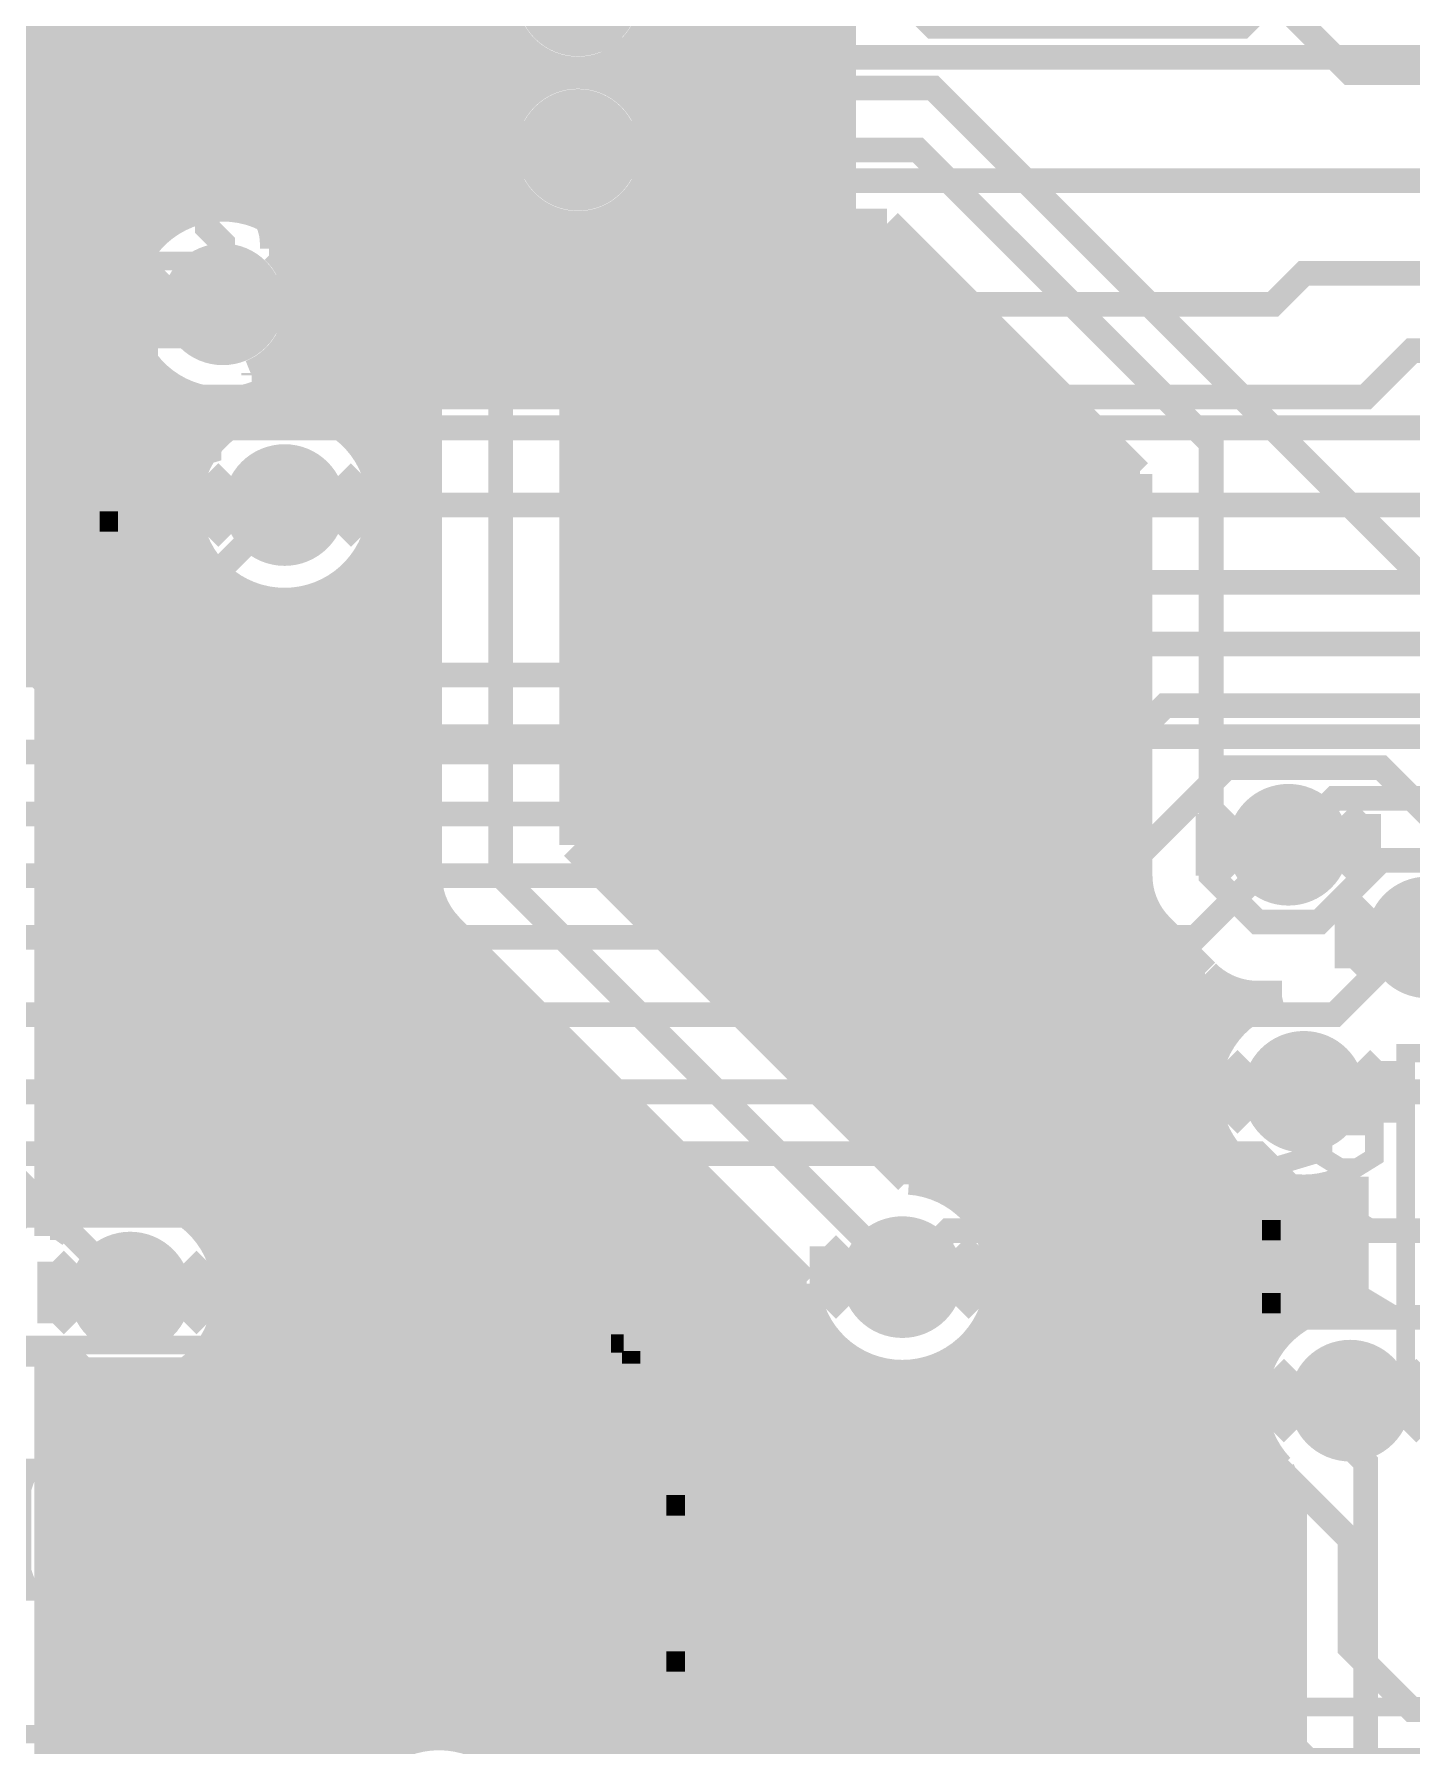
# Model space of a CAD drawing. Extents: x -10 to 131, y -93 to 209.
# Drawn here: x 65.38 to 76.71, y -4.24 to 9.84 of the extents above; entities that cross this region are included whole.
import ezdxf

# ---------------------------------------------------------------- set-up
doc = ezdxf.new("R2010")
doc.units = 0
doc.header["$MEASUREMENT"] = 0
doc.layers.get('0').update_dxf_attribs({"linetype": 'CONTINUOUS'})
for name, color, linetype in [('22-303-0_AST', 7, 'CONTINUOUS'), ('22-303-0_BOT', 2, 'CONTINUOUS'), ('22-303-0_DRD', 6, 'CONTINUOUS'), ('22-303-0_DRL', 1, 'CONTINUOUS'), ('22-303-0_GND', 3, 'CONTINUOUS'), ('22-303-0_IN1', 10, 'CONTINUOUS'), ('22-303-0_SMT', 9, 'CONTINUOUS'), ('22-303-0_SPT', 11, 'CONTINUOUS'), ('22-303-0_SST', 8, 'CONTINUOUS'), ('22-303-0_TOP', 15, 'CONTINUOUS'), ('THRUHOLE_TAP', 2, 'CONTINUOUS')]:
    doc.layers.add(name, color=color, linetype=linetype)

# ---------------------------------------------------------------- blocks, each defined once
blk = doc.blocks.new('ROUND_70')
at = {"const_width": 0.29972}
blk.add_lwpolyline([(-0.14986, 0, 1), (0.14986, 0, 1)], format="xyb", close=True, dxfattribs=at)
blk = doc.blocks.new('ROUND_116')
at = {"const_width": 0.10033}
blk.add_lwpolyline([(-0.050164, 0, 1), (0.050164, 0, 1)], format="xyb", close=True, dxfattribs=at)
blk = doc.blocks.new('ROUND_117')
at = {"const_width": 0.10033}
blk.add_lwpolyline([(-0.050164, 0, 1), (0.050164, 0, 1)], format="xyb", close=True, dxfattribs=at)
blk = doc.blocks.new('ROUND_98')
at = {"const_width": 0.50038}
blk.add_lwpolyline([(-0.25019, 0, 1), (0.25019, 0, 1)], format="xyb", close=True, dxfattribs=at)
blk = doc.blocks.new('ROUND_100')
at = {"const_width": 0.50038}
blk.add_lwpolyline([(-0.25019, 0, 1), (0.25019, 0, 1)], format="xyb", close=True, dxfattribs=at)
blk = doc.blocks.new('RECTANGLE_6')
blk.add_solid([(0.63627, 0.51308), (0.63627, -0.51308), (-0.63627, 0.51308), (-0.63627, -0.51308)])
blk = doc.blocks.new('RECTANGLE_15')
blk.add_solid([(1.14935, 1.12522), (1.14935, -1.12522), (-1.14935, 1.12522), (-1.14935, -1.12522)])
blk = doc.blocks.new('RECTANGLE_49')
blk.add_solid([(0.29972, 0.65024), (0.29972, -0.65024), (-0.29972, 0.65024), (-0.29972, -0.65024)])
blk = doc.blocks.new('ROUND_108')
at = {"const_width": 0.10033}
blk.add_lwpolyline([(-0.050164, 0, 1), (0.050164, 0, 1)], format="xyb", close=True, dxfattribs=at)

msp = doc.modelspace()

# ---------------------------------------------------------------- linework, layer by layer
at = {"layer": '22-303-0_AST', "const_width": 0.1524}
for points in [[(64.135, 8.763), (65.405, 8.763), (65.659, 8.509), (65.659, 5.207), (63.881, 5.207), (63.881, 8.509), (64.135, 8.763)], [(63.881, 7.239), (65.659, 7.239)], [(64.28486, 5.9436), (65.30086, 5.9436), (65.13068, 6.06044)], [(78.2955, -1.4605), (78.2955, 1.4605), (76.6572, 1.4605), (76.6572, -1.4605), (78.2955, -1.4605)], [(69.67474, -0.9398), (63.67526, -0.9398), (63.67526, -4.1402), (69.67474, -4.1402), (69.67474, -0.9398)], [(68.9737, -4.1402), (68.9737, -0.9398)], [(69.0753, -4.1402), (69.0753, -0.9398)], [(69.17436, -4.1402), (69.17436, -0.9398)], [(69.27342, -4.1402), (69.27342, -0.9398)], [(69.37502, -4.1402), (69.37502, -0.9398)], [(69.47408, -4.1402), (69.47408, -0.9398)], [(69.57568, -4.1402), (69.57568, -0.9398)], [(69.67474, -4.1402), (69.67474, -0.9398)], [(66.35242, -2.96672), (66.35242, -1.95072), (66.23558, -2.1209)], [(67.91198, -2.96672), (67.91198, -1.95072), (67.7926, -2.1209)], [(65.75298, -2.79908), (65.69202, -2.96672), (65.33642, -2.96672), (65.278, -2.79908), (65.278, -2.1209), (65.33642, -1.95072), (65.69202, -1.95072), (65.75298, -2.1209)], [(67.01282, -2.96672), (66.89598, -2.79908), (66.83502, -2.6289), (66.83502, -2.29108), (66.89598, -2.1209), (67.01282, -1.95072), (67.1322, -1.95072), (67.25158, -2.1209), (67.31, -2.29108), (67.31, -2.6289), (67.25158, -2.79908), (67.1322, -2.96672), (67.01282, -2.96672)], [(66.4718, -2.96672), (66.23558, -2.96672)], [(68.02882, -2.96672), (67.7926, -2.96672)], [(74.29754, -7.41934), (74.10196, -7.2136), (74.10196, -3.91668), (78.29804, -3.91668), (78.29804, -7.52094), (74.39914, -7.52094), (74.29754, -7.41934)]]:
    msp.add_lwpolyline(points, dxfattribs=at)
at = {"layer": '22-303-0_BOT'}
for points, const_width in [([(76.835, 11.049), (76.454, 11.049), (75.311, 9.906), (72.771, 9.906), (70.231, 12.446), (70.231, 17.272), (71.247, 18.288), (71.247, 20.701), (69.85, 22.098), (60.96, 22.098), (60.325, 21.463)], 0.2032), ([(67.2592, 21.4884), (67.2592, 8.3566)], 0.254), ([(67.4878, 21.4884), (67.4878, 8.20166)], 0.254), ([(68.326, 21.336), (68.453, 21.336), (69.215, 20.574), (69.215, 2.921), (72.517, -0.381)], 0.2032), ([(67.0306, 21.00326), (67.0306, 8.4201)], 0.254), ([(66.802, 20.70862), (66.802, 8.41756)], 0.254), ([(67.7164, 20.80514), (67.7164, 7.80034)], 0.254), ([(66.5734, 20.57654), (66.5734, 8.3439)], 0.254), ([(67.945, 20.62226), (67.945, 6.59638)], 0.254), ([(66.1162, 20.5486), (66.1162, 0.29718)], 0.254), ([(66.3448, 20.52828), (66.3448, 8.17626)], 0.254), ([(68.1736, 20.54352), (68.1736, 6.2992)], 0.254), ([(68.4022, 20.5232), (68.4022, -4.2037)], 0.254), ([(68.6054, 20.32), (68.6054, 2.921)], 0.254), ([(65.8876, 18.97126), (65.8876, 0.24892)], 0.254), ([(65.659, 18.67662), (65.659, 0.11938)], 0.254), ([(65.5066, 18.57756), (65.5066, -0.04318)], 0.254), ([(69.85, 10.16), (69.85, 10.033), (70.485, 9.398), (72.771, 9.398), (78.105, 4.064), (81.915, 4.064), (82.677, 4.826), (85.979, 4.826), (86.233, 4.572), (88.9, 4.572), (89.662, 5.334), (98.806, 5.334), (99.949, 6.477)], 0.2032), ([(68.6054, 9.8806), (65.5066, 9.8806)], 0.254), ([(68.6054, 9.652), (65.5066, 9.652)], 0.254), ([(68.6054, 9.4234), (65.5066, 9.4234)], 0.254), ([(68.6054, 9.1948), (65.5066, 9.1948)], 0.254), ([(68.6054, 8.9662), (65.5066, 8.9662)], 0.254), ([(101.219, 4.699), (101.219, 0.381), (100.838, 0), (99.06, 0), (98.425, 0.635), (96.139, 0.635), (95.885, 0.381), (87.757, 0.381), (84.836, 3.302), (84.3915, 3.302), (84.328, 3.2385), (84.201, 3.2385), (83.1215, 2.159), (78.613, 2.159), (77.724, 3.048), (76.454, 3.048), (75.946, 2.54), (75.438, 2.54), (75.057, 2.921), (75.057, 6.477), (72.644, 8.89), (69.85, 8.89)], 0.2032), ([(68.6054, 8.7376), (65.5066, 8.7376)], 0.254), ([(68.6054, 8.509), (65.5066, 8.509)], 0.254), ([(66.46418, 8.2804), (65.5066, 8.2804)], 0.254), ([(68.6054, 8.2804), (67.39382, 8.2804)], 0.254), ([(72.39, 8.2804), (70.37832, 8.2804)], 0.254), ([(70.4596, 8.2804), (70.4596, 2.53746)], 0.254), ([(70.6882, 8.2804), (70.6882, 2.30886)], 0.254), ([(70.9168, 8.2804), (70.9168, 2.08026)], 0.254), ([(71.1454, 8.2804), (71.1454, 1.85166)], 0.254), ([(71.374, 8.2804), (71.374, 1.62306)], 0.254), ([(71.6026, 8.2804), (71.6026, 1.39446)], 0.254), ([(71.8312, 8.2804), (71.8312, 1.16586)], 0.254), ([(72.0598, 8.2804), (72.0598, 0.93726)], 0.254), ([(72.2884, 8.2804), (72.2884, 0.70866)], 0.254), ([(72.39, 8.2804), (74.4474, 6.223)], 0.254), ([(66.24574, 8.0518), (65.5066, 8.0518)], 0.254), ([(68.6054, 8.0518), (67.61226, 8.0518)], 0.254), ([(69.8246, 8.08228), (69.8246, 3.17246)], 0.254), ([(69.8246, 8.08228), (69.85, 8.08188)], 0.254), ([(72.6186, 8.0518), (69.8246, 8.0518)], 0.254), ([(70.0024, 8.09752), (70.0024, 2.99466)], 0.254), ([(70.231, 8.17626), (70.231, 2.76606)], 0.254), ([(72.517, 8.1534), (72.517, 0.48006)], 0.254), ([(72.7456, 7.9248), (72.7456, 0.3937)], 0.254), ([(66.14668, 7.8232), (65.5066, 7.8232)], 0.254), ([(68.6054, 7.8232), (67.71132, 7.8232)], 0.254), ([(72.8472, 7.8232), (69.8246, 7.8232)], 0.254), ([(72.9742, 7.6962), (72.9742, 0.28448)], 0.254), ([(66.12128, 7.5946), (65.5066, 7.5946)], 0.254), ([(68.6054, 7.5946), (67.73672, 7.5946)], 0.254), ([(73.0758, 7.5946), (69.8246, 7.5946)], 0.254), ([(66.16192, 7.366), (65.5066, 7.366)], 0.254), ([(68.6054, 7.366), (67.69608, 7.366)], 0.254), ([(67.7164, 7.43966), (67.7164, 6.72592)], 0.254), ([(73.3044, 7.366), (69.8246, 7.366)], 0.254), ([(73.2028, 7.4676), (73.2028, 0.04572)], 0.254), ([(73.4314, 7.239), (73.4314, -5.5245)], 0.254), ([(66.2813, 7.1374), (65.5066, 7.1374)], 0.254), ([(66.3448, 7.0612), (66.3448, 0.2794)], 0.254), ([(68.6054, 7.1374), (67.5767, 7.1374)], 0.254), ([(73.533, 7.1374), (69.8246, 7.1374)], 0.254), ([(67.4878, 7.0358), (67.4878, 6.77418)], 0.254), ([(73.66, 7.0104), (73.66, -5.5245)], 0.254), ([(66.54546, 6.9088), (65.5066, 6.9088)], 0.254), ([(66.5734, 6.89356), (66.5734, 0.1905)], 0.254), ([(66.802, 6.82244), (66.802, 6.46684)], 0.254), ([(67.0306, 6.81736), (67.0306, 6.6675)], 0.254), ([(67.2592, 6.8834), (67.2592, 6.7564)], 0.254), ([(68.6054, 6.9088), (67.31254, 6.9088)], 0.254), ([(73.7616, 6.9088), (69.8246, 6.9088)], 0.254), ([(73.8886, 6.7818), (73.8886, -5.5245)], 0.254), ([(67.05346, 6.6802), (65.5066, 6.6802)], 0.254), ([(68.6054, 6.6802), (67.82054, 6.6802)], 0.254), ([(73.9902, 6.6802), (69.8246, 6.6802)], 0.254), ([(74.1172, 6.5532), (74.1172, -5.4356)], 0.254), ([(66.7893, 6.4516), (65.5066, 6.4516)], 0.254), ([(68.6054, 6.4516), (68.0847, 6.4516)], 0.254), ([(74.2188, 6.4516), (69.8246, 6.4516)], 0.254), ([(66.66992, 6.223), (65.5066, 6.223)], 0.254), ([(68.6054, 6.223), (68.20408, 6.223)], 0.254), ([(74.4474, 6.223), (69.8246, 6.223)], 0.254), ([(74.3458, 6.3246), (74.3458, -5.41528)], 0.254), ([(74.4474, 6.223), (74.4474, 2.921)], 0.254), ([(66.62928, 5.9944), (65.5066, 5.9944)], 0.254), ([(68.6054, 5.9944), (68.24472, 5.9944)], 0.254), ([(74.4474, 5.9944), (69.8246, 5.9944)], 0.254), ([(66.65468, 5.7658), (65.5066, 5.7658)], 0.254), ([(68.6054, 5.7658), (68.21932, 5.7658)], 0.254), ([(74.4474, 5.7658), (69.8246, 5.7658)], 0.254), ([(66.75374, 5.5372), (65.5066, 5.5372)], 0.254), ([(68.6054, 5.5372), (68.12026, 5.5372)], 0.254), ([(68.1736, 5.63626), (68.1736, -4.34594)], 0.254), ([(74.4474, 5.5372), (69.8246, 5.5372)], 0.254), ([(66.802, 5.46862), (66.802, -0.00762)], 0.254), ([(66.97218, 5.3086), (65.5066, 5.3086)], 0.254), ([(67.0306, 5.2705), (67.0306, -19.98726)], 0.254), ([(68.6054, 5.3086), (67.90182, 5.3086)], 0.254), ([(67.945, 5.34162), (67.945, -4.68376)], 0.254), ([(74.4474, 5.3086), (69.8246, 5.3086)], 0.254), ([(67.2592, 5.1816), (67.2592, -21.3106)], 0.254), ([(67.4878, 5.16128), (67.4878, -21.5392)], 0.254), ([(67.7164, 5.20954), (67.7164, -21.7678)], 0.254), ([(68.6054, 5.08), (65.5066, 5.08)], 0.254), ([(74.4474, 5.08), (69.8246, 5.08)], 0.254), ([(68.6054, 4.8514), (65.5066, 4.8514)], 0.254), ([(74.4474, 4.8514), (69.8246, 4.8514)], 0.254), ([(68.6054, 4.6228), (65.5066, 4.6228)], 0.254), ([(74.4474, 4.6228), (69.8246, 4.6228)], 0.254), ([(68.6054, 4.3942), (65.5066, 4.3942)], 0.254), ([(74.4474, 4.3942), (69.8246, 4.3942)], 0.254), ([(68.6054, 4.1656), (65.5066, 4.1656)], 0.254), ([(74.4474, 4.1656), (69.8246, 4.1656)], 0.254), ([(68.6054, 3.937), (65.5066, 3.937)], 0.254), ([(74.4474, 3.937), (69.8246, 3.937)], 0.254), ([(68.6054, 3.7084), (65.5066, 3.7084)], 0.254), ([(74.4474, 3.7084), (69.8246, 3.7084)], 0.254), ([(99.949, 1.143), (96.52, 1.143), (95.631, 2.032), (86.741, 2.032), (84.963, 3.81), (84.074, 3.81), (82.931, 2.667), (79.121, 2.667), (78.232, 3.556), (76.073, 3.556), (75.692, 3.175)], 0.2032), ([(68.6054, 3.4798), (65.5066, 3.4798)], 0.254), ([(74.4474, 3.4798), (69.8246, 3.4798)], 0.254), ([(68.6054, 3.2512), (65.5066, 3.2512)], 0.254), ([(74.4474, 3.2512), (69.8246, 3.2512)], 0.254), ([(69.8246, 3.17246), (72.57288, 0.42418)], 0.254), ([(68.6054, 3.0226), (65.5066, 3.0226)], 0.254), ([(74.4474, 3.0226), (69.97446, 3.0226)], 0.254), ([(68.6181, 2.794), (65.5066, 2.794)], 0.254), ([(68.6308, 2.74574), (68.6308, -4.14782)], 0.254), ([(74.4601, 2.794), (70.20306, 2.794)], 0.254), ([(68.7197, 2.5654), (65.5066, 2.5654)], 0.254), ([(74.5617, 2.5654), (70.43166, 2.5654)], 0.254), ([(74.5744, 2.54762), (74.5744, -5.46354)], 0.254), ([(68.7832, 2.4892), (71.71182, -0.43688)], 0.254), ([(68.8594, 2.413), (68.8594, -4.16052)], 0.254), ([(74.6252, 2.4892), (75.00112, 2.11582)], 0.254), ([(68.9356, 2.3368), (65.5066, 2.3368)], 0.254), ([(74.7776, 2.3368), (70.66026, 2.3368)], 0.254), ([(74.803, 2.3114), (74.803, -5.59562)], 0.254), ([(69.088, 2.1844), (69.088, -4.23926)], 0.254), ([(69.1642, 2.1082), (65.5066, 2.1082)], 0.254), ([(75.0062, 2.1082), (70.88886, 2.1082)], 0.254), ([(75.0316, 2.08534), (75.0316, 1.32334)], 0.254), ([(69.3928, 1.8796), (65.5066, 1.8796)], 0.254), ([(69.3166, 1.9558), (69.3166, -4.42214)], 0.254), ([(75.48626, 1.8796), (71.11746, 1.8796)], 0.254), ([(75.2602, 1.9558), (75.2602, 1.72466)], 0.254), ([(75.63866, 1.9304), (75.438, 1.9304)], 0.254), ([(75.4888, 1.9304), (75.4888, 1.8796)], 0.254), ([(69.5452, 1.7272), (69.5452, -23.3934)], 0.254), ([(69.6214, 1.651), (65.5066, 1.651)], 0.254), ([(75.19162, 1.651), (71.34606, 1.651)], 0.254), ([(69.85, 1.4224), (65.5066, 1.4224)], 0.254), ([(69.7738, 1.4986), (69.7738, -23.3934)], 0.254), ([(75.05954, 1.4224), (71.57466, 1.4224)], 0.254), ([(70.0786, 1.1938), (65.5066, 1.1938)], 0.254), ([(70.0024, 1.27), (70.0024, -23.3934)], 0.254), ([(75.01128, 1.1938), (71.80326, 1.1938)], 0.254), ([(70.231, 1.0414), (70.231, -23.3934)], 0.254), ([(70.3072, 0.9652), (65.5066, 0.9652)], 0.254), ([(75.0316, 0.9652), (72.03186, 0.9652)], 0.254), ([(75.0316, 0.96266), (75.0316, -5.89026)], 0.254), ([(70.5358, 0.7366), (65.5066, 0.7366)], 0.254), ([(70.4596, 0.8128), (70.4596, -23.3934)], 0.254), ([(75.1205, 0.7366), (72.26046, 0.7366)], 0.254), ([(70.6882, 0.5842), (70.6882, -23.3934)], 0.254), ([(70.7644, 0.508), (65.5066, 0.508)], 0.254), ([(75.31862, 0.508), (72.48906, 0.508)], 0.254), ([(75.2602, 0.5588), (75.2602, -17.0434)], 0.254), ([(76.2254, 0.4445), (76.2254, -0.58928)], 0.254), ([(70.9168, 0.3556), (70.9168, -23.3934)], 0.254), ([(75.4888, 0.4064), (75.4888, -1.01346)], 0.254), ([(75.7174, 0.34036), (75.7174, -0.7493)], 0.254), ([(75.946, 0.34544), (75.946, -0.62992)], 0.254), ([(76.1746, 0.41656), (76.1746, -0.58928)], 0.254), ([(65.98666, 0.2794), (65.5066, 0.2794)], 0.254), ([(70.993, 0.2794), (66.34734, 0.2794)], 0.254), ([(76.2254, 0.2794), (72.98182, 0.2794)], 0.254), ([(65.5828, 0.0508), (65.5066, 0.0508)], 0.254), ([(71.2216, 0.0508), (66.74866, 0.0508)], 0.254), ([(71.1454, 0.127), (71.1454, -23.3934)], 0.254), ([(76.2254, 0.0508), (73.20026, 0.0508)], 0.254), ([(71.374, -0.09906), (71.374, -23.3934)], 0.254), ([(71.4502, -0.1778), (66.9036, -0.1778)], 0.254), ([(76.2254, -0.1778), (73.29932, -0.1778)], 0.254), ([(71.6788, -0.4064), (66.9671, -0.4064)], 0.254), ([(71.6026, -0.32766), (71.6026, -5.75818)], 0.254), ([(76.2254, -0.4064), (73.32472, -0.4064)], 0.254), ([(71.74992, -0.635), (66.96456, -0.635)], 0.254), ([(75.93076, -0.635), (73.28408, -0.635)], 0.254), ([(76.2254, -0.58928), (76.20007, -0.59047)], 0.254), ([(71.8312, -0.80772), (71.8312, -5.53974)], 0.254), ([(73.2028, -0.80772), (73.2028, -5.5245)], 0.254), ([(71.8693, -0.8636), (66.8909, -0.8636)], 0.254), ([(75.59294, -0.8636), (73.1647, -0.8636)], 0.254), ([(65.5066, -0.97282), (65.5066, -8.10514)], 0.254), ([(65.6082, -1.0922), (65.5066, -1.0922)], 0.254), ([(72.13346, -1.0922), (66.72326, -1.0922)], 0.254), ([(66.802, -1.00584), (66.802, -19.69262)], 0.254), ([(72.0598, -1.04648), (72.0598, -5.44068)], 0.254), ([(75.4507, -1.0922), (72.90054, -1.0922)], 0.254), ([(72.9742, -1.04648), (72.9742, -5.5245)], 0.254), ([(65.659, -1.13538), (65.659, -8.36676)], 0.254), ([(66.5734, -1.2065), (66.5734, -19.56054)], 0.254), ([(72.2884, -1.1557), (72.2884, -5.41528)], 0.254), ([(72.517, -1.18872), (72.517, -5.45592)], 0.254), ([(72.7456, -1.1557), (72.7456, -5.5245)], 0.254), ([(75.39482, -1.3208), (65.5066, -1.3208)], 0.254), ([(65.8876, -1.26492), (65.8876, -19.05)], 0.254), ([(66.1162, -1.31318), (66.1162, -19.2786)], 0.254), ([(66.3448, -1.2954), (66.3448, -19.5072)], 0.254), ([(76.2, -1.397), (76.2, -1.778), (76.327, -1.905), (76.327, -5.715)], 0.2032), ([(75.40752, -1.5494), (65.5066, -1.5494)], 0.254), ([(75.48626, -1.778), (65.5066, -1.778)], 0.254), ([(75.4888, -1.78054), (75.4888, -17.1958)], 0.254), ([(75.63358, -2.0066), (65.5066, -2.0066)], 0.254), ([(75.7174, -2.2352), (65.5066, -2.2352)], 0.254), ([(75.7174, -2.14884), (75.7174, -5.18414)], 0.254), ([(75.7174, -2.4638), (65.5066, -2.4638)], 0.254), ([(75.7174, -2.6924), (65.5066, -2.6924)], 0.254), ([(75.7174, -2.921), (65.5066, -2.921)], 0.254), ([(75.7174, -3.1496), (65.5066, -3.1496)], 0.254), ([(75.7174, -3.3782), (65.5066, -3.3782)], 0.254), ([(75.7174, -3.6068), (65.5066, -3.6068)], 0.254), ([(75.7174, -3.8354), (65.5066, -3.8354)], 0.254), ([(75.7174, -4.064), (65.5066, -4.064)], 0.254), ([(68.24218, -4.2926), (65.5066, -4.2926)], 0.254), ([(75.7174, -4.2926), (69.17182, -4.2926)], 0.254)]:
    msp.add_lwpolyline(points, dxfattribs=dict(at, const_width=const_width))
at = {"layer": '22-303-0_BOT', "const_width": 0.254}
for points in [[(66.929, 8.42772, 0.4142136), (66.12128, 7.62)], [(67.73672, 7.62, 0.4142136), (66.929, 8.42772)], [(69.85, 8.08228, 0.1804434), (70.379, 8.27961)], [(66.12128, 7.62, 0.4142136), (66.929, 6.81228)], [(66.929, 6.81228, 0.4142136), (67.73672, 7.62)], [(67.437, 6.77672, 0.4142136), (66.62928, 5.969)], [(68.24472, 5.969, 0.4142136), (67.437, 6.77672)], [(66.62928, 5.969, 0.4142136), (67.437, 5.16128)], [(67.437, 5.16128, 0.4142136), (68.24472, 5.969)], [(68.6054, 2.921, 0.1989124), (68.78395, 2.48995)], [(74.4474, 2.921, 0.1989124), (74.62595, 2.48995)], [(74.4474, 2.921, 0.1989124), (74.62595, 2.48995)], [(75.0062, 2.1082, 0.1989124), (75.438, 1.92934)], [(75.63866, 1.9304, 0.3497052), (75.01128, 1.143)], [(75.01128, 1.143, 0.4142136), (75.819, 0.33528)], [(75.819, 0.33528, 0.1325025), (76.2252, 0.44485)], [(66.167, 0.29972, 0.2440526), (65.50648, -0.0431)], [(66.97472, -0.508, 0.4142136), (66.167, 0.29972)], [(73.32472, -0.381, 0.394063), (72.57288, 0.42418)], [(72.517, -1.18872, 0.4142136), (73.32472, -0.381)], [(66.167, -1.31572, 0.4142136), (66.97472, -0.508)], [(71.71182, -0.43688, 0.3940623), (72.517, -1.18872)], [(76.2, -0.58928, 0.4142136), (75.39228, -1.397)], [(65.5066, -0.97282, 0.2440527), (66.167, -1.31558)], [(75.39228, -1.397, 0.1931438), (75.61631, -1.95531)], [(75.6158, -1.9558, 0.0901795), (75.71579, -2.15008)], [(75.6158, -1.9558, 0.0901795), (75.71579, -2.15008)], [(68.707, -4.14528, 0.4142136), (67.89928, -4.953)], [(69.51472, -4.953, 0.4142136), (68.707, -4.14528)]]:
    msp.add_lwpolyline(points, format="xyb", dxfattribs=at)
at = {"layer": '22-303-0_DRD', "const_width": 0.254}
for points in [[(69.215, 9.906), (69.85, 10.541)], [(69.85, 10.541), (70.485, 9.906)], [(69.215, 10.414), (69.215, 9.906)], [(69.85, 9.779), (69.215, 10.414)], [(70.485, 10.414), (69.85, 9.779)], [(70.485, 9.906), (70.485, 10.414)], [(69.215, 8.636), (69.85, 9.271)], [(69.85, 9.271), (70.485, 8.636)], [(69.215, 9.144), (69.215, 8.636)], [(69.85, 8.509), (69.215, 9.144)], [(70.485, 9.144), (69.85, 8.509)], [(70.485, 8.636), (70.485, 9.144)], [(66.294, 7.366), (66.929, 8.001)], [(66.929, 8.001), (67.564, 7.366)], [(66.294, 7.874), (66.294, 7.366)], [(66.929, 7.239), (66.294, 7.874)], [(67.564, 7.874), (66.929, 7.239)], [(67.564, 7.366), (67.564, 7.874)], [(66.802, 5.715), (67.437, 6.35)], [(67.437, 6.35), (68.072, 5.715)], [(66.802, 6.223), (66.802, 5.715)], [(67.437, 5.588), (66.802, 6.223)], [(68.072, 6.223), (67.437, 5.588)], [(68.072, 5.715), (68.072, 6.223)], [(75.057, 2.921), (75.692, 3.556)], [(75.692, 3.556), (76.327, 2.921)], [(75.057, 3.429), (75.057, 2.921)], [(75.692, 2.794), (75.057, 3.429)], [(76.327, 3.429), (75.692, 2.794)], [(76.327, 2.921), (76.327, 3.429)], [(76.2, 2.159), (76.835, 2.794)], [(76.2, 2.667), (76.2, 2.159)], [(76.835, 2.032), (76.2, 2.667)], [(75.184, 0.889), (75.819, 1.524)], [(75.819, 1.524), (76.454, 0.889)], [(75.184, 1.397), (75.184, 0.889)], [(75.819, 0.762), (75.184, 1.397)], [(76.454, 1.397), (75.819, 0.762)], [(76.454, 0.889), (76.454, 1.397)], [(65.532, -0.762), (66.167, -0.127)], [(66.167, -0.127), (66.802, -0.762)], [(71.882, -0.635), (72.517, 0)], [(71.882, -0.127), (71.882, -0.635)], [(72.517, -0.762), (71.882, -0.127)], [(72.517, 0), (73.152, -0.635)], [(73.152, -0.127), (72.517, -0.762)], [(73.152, -0.635), (73.152, -0.127)], [(65.532, -0.254), (65.532, -0.762)], [(66.167, -0.889), (65.532, -0.254)], [(66.802, -0.254), (66.167, -0.889)], [(66.802, -0.762), (66.802, -0.254)], [(75.565, -1.651), (76.2, -1.016)], [(76.2, -1.016), (76.835, -1.651)], [(75.565, -1.143), (75.565, -1.651)], [(76.2, -1.778), (75.565, -1.143)], [(76.835, -1.143), (76.2, -1.778)]]:
    msp.add_lwpolyline(points, dxfattribs=at)
at = {"layer": '22-303-0_IN1'}
for points, const_width in [([(69.0372, 47.752), (69.0372, 7.0358)], 0.254), ([(71.3232, 47.752), (71.3232, 7.0358)], 0.254), ([(71.5518, 47.752), (71.5518, 7.0358)], 0.254), ([(67.437, 28.20162), (67.437, 7.99084)], 0.254), ([(67.6656, 28.01112), (67.6656, 7.0358)], 0.254), ([(71.7804, 22.5806), (71.7804, 7.0358)], 0.254), ([(72.009, 22.41042), (72.009, 7.0358)], 0.254), ([(91.186, 7.874), (90.17, 7.874), (89.789, 7.493), (88.138, 7.493), (87.757, 7.112), (83.693, 7.112), (82.296, 5.715), (79.121, 5.715), (78.232, 6.604), (66.802, 6.604), (66.294, 7.112), (66.294, 16.002), (61.976, 20.32), (60.706, 20.32), (60.452, 20.574), (56.515, 20.574), (56.007, 21.082), (56.007, 21.971)], 0.2032), ([(66.294, 21.336), (66.167, 21.336), (66.167, 16.764), (66.802, 16.129), (66.802, 8.24992), (66.929, 8.12292), (66.929, 7.62)], 0.2032), ([(67.8942, 20.87626), (67.8942, 7.0358)], 0.254), ([(68.8086, 20.9296), (68.8086, 7.0358)], 0.254), ([(68.1228, 20.7391), (68.1228, 7.0358)], 0.254), ([(68.58, 20.75942), (68.58, 7.0358)], 0.254), ([(68.3514, 20.70608), (68.3514, 7.0358)], 0.254), ([(86.868, 9.525), (85.471, 8.128), (82.423, 8.128), (81.026, 9.525), (76.2, 9.525), (75.438, 10.287), (75.438, 19.812), (74.676, 20.574)], 0.2032), ([(57.15, 19.431), (57.658, 19.939), (58.674, 19.939), (59.309, 19.304), (60.452, 19.304), (60.96, 19.812), (61.849, 19.812), (65.405, 16.256), (65.405, 4.572), (65.913, 4.064), (80.391, 4.064), (80.899, 3.556), (80.899, 1.524)], 0.2032), ([(71.0946, 18.2626), (71.0946, 7.0358)], 0.254), ([(70.6374, 18.03908), (70.6374, 7.0358)], 0.254), ([(70.866, 18.09242), (70.866, 7.0358)], 0.254), ([(61.976, 17.907), (64.516, 15.367), (64.516, 1.143), (66.167, -0.508)], 0.2032), ([(67.2338, 16.129), (67.2338, 8.42772)], 0.254), ([(69.26326, 9.9314), (67.2338, 9.9314)], 0.254), ([(69.2658, 9.92378), (69.2658, 9.12622)], 0.254), ([(70.4088, 9.8679), (70.4088, 9.17956)], 0.254), ([(72.009, 9.9314), (70.43674, 9.9314)], 0.254), ([(69.41566, 9.7028), (67.2338, 9.7028)], 0.254), ([(69.4944, 9.6393), (69.4944, 9.4107)], 0.254), ([(70.1802, 9.62406), (70.1802, 9.42594)], 0.254), ([(72.009, 9.7028), (70.2818, 9.7028)], 0.254), ([(69.61378, 9.4742), (67.2338, 9.4742)], 0.254), ([(69.723, 9.54278), (69.723, 9.50722)], 0.254), ([(69.9516, 9.5377), (69.9516, 9.5123)], 0.254), ([(72.009, 9.4742), (70.08622, 9.4742)], 0.254), ([(69.3293, 9.2456), (67.2338, 9.2456)], 0.254), ([(72.009, 9.2456), (70.3707, 9.2456)], 0.254), ([(69.23278, 9.017), (67.2338, 9.017)], 0.254), ([(72.009, 9.017), (70.46722, 9.017)], 0.254), ([(69.2277, 8.7884), (67.2338, 8.7884)], 0.254), ([(72.009, 8.7884), (70.4723, 8.7884)], 0.254), ([(69.2658, 8.65378), (69.2658, 7.0358)], 0.254), ([(69.31406, 8.5598), (67.2338, 8.5598)], 0.254), ([(72.009, 8.5598), (70.38594, 8.5598)], 0.254), ([(70.4088, 8.5979), (70.4088, 7.0358)], 0.254), ([(69.5579, 8.3312), (67.30746, 8.3312)], 0.254), ([(69.4944, 8.3693), (69.4944, 7.0358)], 0.254), ([(72.009, 8.3312), (70.13956, 8.3312)], 0.254), ([(70.1802, 8.35406), (70.1802, 7.0358)], 0.254), ([(69.723, 8.27278), (69.723, 7.0358)], 0.254), ([(69.9516, 8.2677), (69.9516, 7.0358)], 0.254), ([(67.3608, 8.12292), (67.3608, 8.0772)], 0.254), ([(72.009, 8.1026), (67.3608, 8.1026)], 0.254), ([(72.009, 7.874), (67.50558, 7.874)], 0.254), ([(72.009, 7.6454), (67.55892, 7.6454)], 0.254), ([(72.009, 7.4168), (67.5259, 7.4168)], 0.254), ([(67.437, 7.24662), (67.437, 7.0358)], 0.254), ([(67.2084, 7.05612), (67.2084, 7.0358)], 0.254), ([(72.009, 7.1882), (67.3862, 7.1882)], 0.254), ([(72.009, 7.0358), (67.16522, 7.0358)], 0.254), ([(81.153, 4.953), (78.994, 4.953), (77.978, 5.969), (67.437, 5.969)], 0.2032), ([(75.819, 1.143), (78.232, 1.143), (78.613, 0.762), (79.629, 0.762), (80.391, 0)], 0.2032), ([(72.517, -0.381), (72.898, 0), (77.343, 0), (78.613, -1.27)], 0.2032)]:
    msp.add_lwpolyline(points, dxfattribs=dict(at, const_width=const_width))
at = {"layer": '22-303-0_IN1', "const_width": 0.254}
for points in [[(69.22008, 10.16, 0.4142136), (69.85, 9.53008)], [(69.85, 9.53008, 0.4142136), (70.47992, 10.16)], [(69.85, 9.51992, 0.4142136), (69.22008, 8.89)], [(70.47992, 8.89, 0.4142136), (69.85, 9.51992)], [(69.22008, 8.89, 0.4142136), (69.85, 8.26008)], [(69.85, 8.26008, 0.4142136), (70.47992, 8.89)], [(67.3608, 8.12292, 0.1989124), (67.23433, 8.42825)], [(67.3608, 8.12292, 0.1989124), (67.23433, 8.42825)], [(67.55892, 7.62, 0.2063464), (67.36152, 8.07796)], [(67.16522, 7.0358, 0.3056551), (67.55892, 7.62)]]:
    msp.add_lwpolyline(points, format="xyb", dxfattribs=at)
at = {"layer": '22-303-0_SST', "const_width": 0.1524}
for points in [[(64.135, 8.763), (65.405, 8.763), (65.659, 8.509), (65.659, 5.207), (63.881, 5.207), (63.881, 8.509), (64.135, 8.763)], [(65.99174, 8.01878), (65.99174, 7.76478), (66.27368, 7.67842), (66.55562, 7.67842), (66.8401, 7.76478), (66.8401, 8.01878)], [(65.99174, 7.9756), (66.8401, 7.9756)], [(65.99174, 7.0358), (65.99174, 7.33298), (66.8401, 7.33298)], [(63.881, 7.239), (65.659, 7.239)], [(65.99174, 6.35), (65.99174, 6.69036), (66.55562, 6.35), (66.69786, 6.35), (66.8401, 6.39318), (66.8401, 6.64718), (66.69786, 6.69036)], [(65.99174, 5.75056), (65.99174, 5.9182)], [(65.99174, 5.83438), (66.8401, 5.83438), (66.69786, 5.9182)], [(78.2955, -1.4605), (78.2955, 1.4605), (76.6572, 1.4605), (76.6572, -1.4605), (78.2955, -1.4605)], [(75.97648, 0.86106), (75.97648, 0.60706), (76.11618, 0.5207), (76.25842, 0.5207), (76.39812, 0.60706), (76.39812, 0.86106), (75.5523, 0.86106)], [(75.97648, 0.6477), (75.5523, 0.5207)], [(75.5523, -0.07874), (75.5523, 0.0889)], [(75.5523, 0.00508), (76.39812, 0.00508), (76.25842, 0.0889)], [(75.5523, -0.67818), (75.5523, -0.51054)], [(75.5523, -0.59436), (76.39812, -0.59436), (76.25842, -0.51054)], [(70.14972, -0.91694), (70.14972, -1.16332)], [(69.67474, -1.23952), (69.67474, -0.9398), (63.67526, -0.9398), (63.67526, -1.23952)], [(67.818, -0.9525), (67.5005, -0.9525), (67.5005, -4.1275)], [(67.818, -1.00838), (67.5005, -1.00838)], [(67.6021, -0.9525), (67.6021, -4.1275)], [(67.73926, -0.9525), (67.73926, -4.1275)], [(67.818, -0.9525), (67.818, -4.1275)], [(70.22592, -0.9271), (70.12178, -0.9271)], [(70.28688, -0.98806), (70.28688, -1.0922)], [(67.818, -1.14554), (67.5005, -1.14554)], [(70.29704, -1.06426), (70.05066, -1.06426)], [(67.818, -1.2827), (67.5005, -1.2827)], [(67.818, -1.41986), (67.5005, -1.41986)], [(70.79234, -1.7399), (70.65264, -1.69672), (70.65264, -1.44272), (70.79234, -1.40208), (71.35622, -1.40208), (71.49846, -1.44272), (71.49846, -1.69672), (71.35622, -1.7399)], [(67.818, -1.55702), (67.5005, -1.55702)], [(67.818, -1.69418), (67.5005, -1.69418)], [(67.818, -1.83134), (67.5005, -1.83134)], [(67.818, -1.9685), (67.5005, -1.9685)], [(67.818, -2.10566), (67.5005, -2.10566)], [(70.65264, -2.34188), (70.65264, -2.1717)], [(70.65264, -2.25552), (71.49846, -2.25552), (71.35622, -2.1717)], [(67.818, -2.24282), (67.5005, -2.24282)], [(67.818, -2.37998), (67.5005, -2.37998)], [(67.818, -2.51714), (67.5005, -2.51714)], [(67.818, -2.6543), (67.5005, -2.6543)], [(70.65264, -2.81432), (70.79234, -2.7305), (70.93458, -2.68732), (71.21652, -2.68732), (71.35622, -2.7305), (71.49846, -2.81432), (71.49846, -2.90068), (71.35622, -2.9845), (71.21652, -3.02768), (70.93458, -3.02768), (70.79234, -2.9845), (70.65264, -2.90068), (70.65264, -2.81432)], [(67.818, -2.79146), (67.5005, -2.79146)], [(67.818, -2.92862), (67.5005, -2.92862)], [(67.818, -3.06578), (67.5005, -3.06578)], [(67.818, -3.20294), (67.5005, -3.20294)], [(67.818, -3.3401), (67.5005, -3.3401)], [(67.818, -3.47726), (67.5005, -3.47726)], [(70.65264, -3.62712), (70.65264, -3.45948)], [(70.65264, -3.5433), (71.49846, -3.5433), (71.35622, -3.45948)], [(67.818, -3.61442), (67.5005, -3.61442)], [(69.67474, -3.84048), (69.67474, -4.1402), (63.67526, -4.1402), (63.67526, -3.84048)], [(67.818, -3.75158), (67.5005, -3.75158)], [(67.818, -3.88874), (67.5005, -3.88874)], [(74.29754, -7.41934), (74.39914, -7.52094), (78.29804, -7.52094), (78.29804, -3.91668), (74.10196, -3.91668), (74.10196, -7.2136), (74.29754, -7.41934)], [(67.818, -4.0259), (67.5005, -4.0259)], [(67.818, -4.1275), (67.5005, -4.1275)]]:
    msp.add_lwpolyline(points, dxfattribs=at)
for points in [[(70.17512, -0.9144, 0.4142136), (70.04812, -1.0414)], [(70.29958, -1.0414, 0.4142136), (70.17512, -0.91694)], [(70.04812, -1.0414, 0.4142136), (70.17512, -1.1684)], [(70.17512, -1.16586, 0.4142136), (70.29958, -1.0414)]]:
    msp.add_lwpolyline(points, format="xyb", dxfattribs=at)
at = {"layer": '22-303-0_TOP'}
for points, const_width in [([(62.738, 12.319), (64.008, 12.319), (65.532, 10.795), (70.104, 10.795), (71.247, 9.652), (77.216, 9.652), (78.867, 11.303)], 0.2032), ([(69.85, 8.89), (69.723, 9.017), (65.405, 9.017), (64.135, 10.287), (60.706, 10.287), (59.97956, 11.01344), (59.97956, 12.065)], 0.2032), ([(80.772, 10.668), (78.74, 8.636), (70.993, 8.636), (70.104, 9.525), (65.532, 9.525), (64.135, 10.922), (62.992, 10.922)], 0.2032), ([(66.929, 7.62), (75.565, 7.62), (75.819, 7.874), (79.248, 7.874)], 0.2032), ([(77.978, 7.239), (76.708, 7.239), (76.327, 6.858), (63.373, 6.858), (63.119, 7.112)], 0.2032), ([(58.674, 4.572), (72.771, 4.572), (73.533, 5.334), (77.089, 5.334), (78.74, 6.985)], 0.2032), ([(67.437, 5.969), (66.548, 5.08), (59.436, 5.08), (59.309, 5.207)], 0.2032), ([(37.973, 4.572), (53.213, 4.572), (54.229, 5.588), (56.261, 5.588), (57.912, 3.937), (73.152, 3.937), (74.041, 4.826), (78.232, 4.826), (78.359, 4.699)], 0.2032), ([(31.75, 3.302), (33.528, 3.302), (34.036, 2.794), (57.404, 2.794), (58.039, 3.429), (73.787, 3.429), (74.676, 4.318), (77.724, 4.318), (78.613, 3.429), (79.375, 3.429)], 0.2032), ([(78.867, 1.397), (76.454, 3.81), (75.184, 3.81), (74.295, 2.921), (59.055, 2.921), (58.42, 2.286), (32.893, 2.286), (32.639, 2.54)], 0.2032), ([(75.692, 3.175), (74.93, 2.413), (59.944, 2.413), (59.309, 1.778), (31.242, 1.778), (30.861, 2.159)], 0.2032), ([(60.325, 1.778), (76.073, 1.778), (76.708, 2.413), (76.835, 2.413)], 0.2032), ([(30.353, 0.762), (59.182, 0.762), (59.436, 0.508), (63.119, 0.508), (63.754, 1.143), (75.819, 1.143)], 0.2032), ([(31.877, 0.127), (59.055, 0.127), (59.182, 0), (64.516, 0), (65.151, 0.635), (75.438, 0.635), (76.073, 0), (78.74, 0)], 0.2032), ([(77.47, -0.7112), (74.0918, -0.7112), (73.406, -1.397), (72.263, -1.397), (70.739, 0.127), (65.278, 0.127), (64.643, -0.508), (55.88, -0.508), (30.734, -0.508), (30.607, -0.635)], 0.2032), ([(77.47, -0.7112), (74.0918, -0.7112), (73.406, -1.397), (72.263, -1.397), (70.739, 0.127), (65.278, 0.127), (64.643, -0.508), (55.88, -0.508)], 0.2032), ([(66.167, -0.508), (70.739, -0.508), (72.136, -1.905), (73.533, -1.905), (74.168, -1.27), (76.073, -1.27), (76.2, -1.397)], 0.2032), ([(79.756, -3.683), (79.502, -3.683), (79.248, -3.937), (76.708, -3.937), (76.2, -3.429), (76.2, -2.54), (75.438, -1.778), (74.295, -1.778), (73.66, -2.413), (72.009, -2.413), (70.612, -1.016), (66.802, -1.016), (66.675, -1.143), (65.786, -1.143), (65.659, -1.016), (61.722, -1.016), (61.468, -1.27), (29.464, -1.27), (28.956, -1.778)], 0.2032), ([(69.12356, -6.985), (69.50456, -6.985), (69.50456, -3.175), (69.12356, -2.794), (69.12356, -2.54)], 0.381), ([(74.93, -2.91592), (74.04608, -2.91592), (73.279, -3.683), (73.279, -12.192), (72.771, -12.7), (69.977, -12.7)], 0.381), ([(74.93, -2.91592), (74.93, -3.556), (75.819, -4.445), (80.645, -4.445), (80.645, -2.91592)], 0.381)]:
    msp.add_lwpolyline(points, dxfattribs=dict(at, const_width=const_width))

# ---------------------------------------------------------------- block references
at = {"layer": '22-303-0_BOT'}
for p in [(69.85, 8.89), (66.929, 7.62), (67.437, 5.969), (75.692, 3.175), (76.835, 2.413), (75.819, 1.143), (72.517, -0.381), (66.167, -0.508), (76.2, -1.397)]:
    msp.add_blockref('ROUND_70', p, dxfattribs=at)
at = {"layer": '22-303-0_DRL'}
for name, p in [('ROUND_117', (69.85, 8.89)), ('ROUND_117', (66.929, 7.62)), ('ROUND_117', (67.437, 5.969)), ('ROUND_117', (75.692, 3.175)), ('ROUND_116', (75.819, 1.143)), ('ROUND_117', (72.517, -0.381)), ('ROUND_116', (66.167, -0.508)), ('ROUND_116', (76.2, -1.397))]:
    msp.add_blockref(name, p, dxfattribs=at)
at = {"layer": '22-303-0_GND'}
for name, p in [('ROUND_98', (69.85, 10.16)), ('ROUND_100', (69.85, 8.89)), ('ROUND_100', (66.929, 7.62)), ('ROUND_100', (67.437, 5.969)), ('ROUND_100', (75.692, 3.175)), ('ROUND_98', (76.835, 2.413)), ('ROUND_98', (75.819, 1.143)), ('ROUND_100', (72.517, -0.381)), ('ROUND_98', (66.167, -0.508)), ('ROUND_98', (76.2, -1.397))]:
    msp.add_blockref(name, p, dxfattribs=at)
at = {"layer": '22-303-0_IN1'}
for p in [(69.85, 8.89), (66.929, 7.62), (67.437, 5.969), (75.692, 3.175), (76.835, 2.413), (75.819, 1.143), (72.517, -0.381), (66.167, -0.508), (76.2, -1.397)]:
    msp.add_blockref('ROUND_70', p, dxfattribs=at)
at = {"layer": '22-303-0_SMT'}
for name, p in [('RECTANGLE_6', (64.77, 8.001)), ('RECTANGLE_6', (64.77, 5.969)), ('RECTANGLE_15', (69.12356, -2.54)), ('RECTANGLE_49', (74.93, -2.91592))]:
    msp.add_blockref(name, p, dxfattribs=at)
at = {"layer": '22-303-0_SPT'}
for name, p in [('RECTANGLE_6', (64.77, 8.001)), ('RECTANGLE_6', (64.77, 5.969)), ('RECTANGLE_15', (69.12356, -2.54)), ('RECTANGLE_49', (74.93, -2.91592))]:
    msp.add_blockref(name, p, dxfattribs=at)
at = {"layer": '22-303-0_TOP'}
for name, p in [('ROUND_70', (69.85, 8.89)), ('RECTANGLE_6', (64.77, 8.001)), ('ROUND_70', (66.929, 7.62)), ('RECTANGLE_6', (64.77, 5.969)), ('ROUND_70', (67.437, 5.969)), ('ROUND_70', (75.692, 3.175)), ('ROUND_70', (76.835, 2.413)), ('ROUND_70', (75.819, 1.143)), ('ROUND_70', (72.517, -0.381)), ('ROUND_70', (66.167, -0.508)), ('ROUND_70', (76.2, -1.397)), ('RECTANGLE_15', (69.12356, -2.54)), ('RECTANGLE_49', (74.93, -2.91592))]:
    msp.add_blockref(name, p, dxfattribs=at)
at = {"layer": 'THRUHOLE_TAP'}
for p in [(69.85, 8.89), (66.929, 7.62), (67.437, 5.969), (75.692, 3.175), (75.819, 1.143), (72.517, -0.381), (66.167, -0.508), (76.2, -1.397)]:
    msp.add_blockref('ROUND_108', p, dxfattribs=at)

doc.saveas('drawing.dxf')
